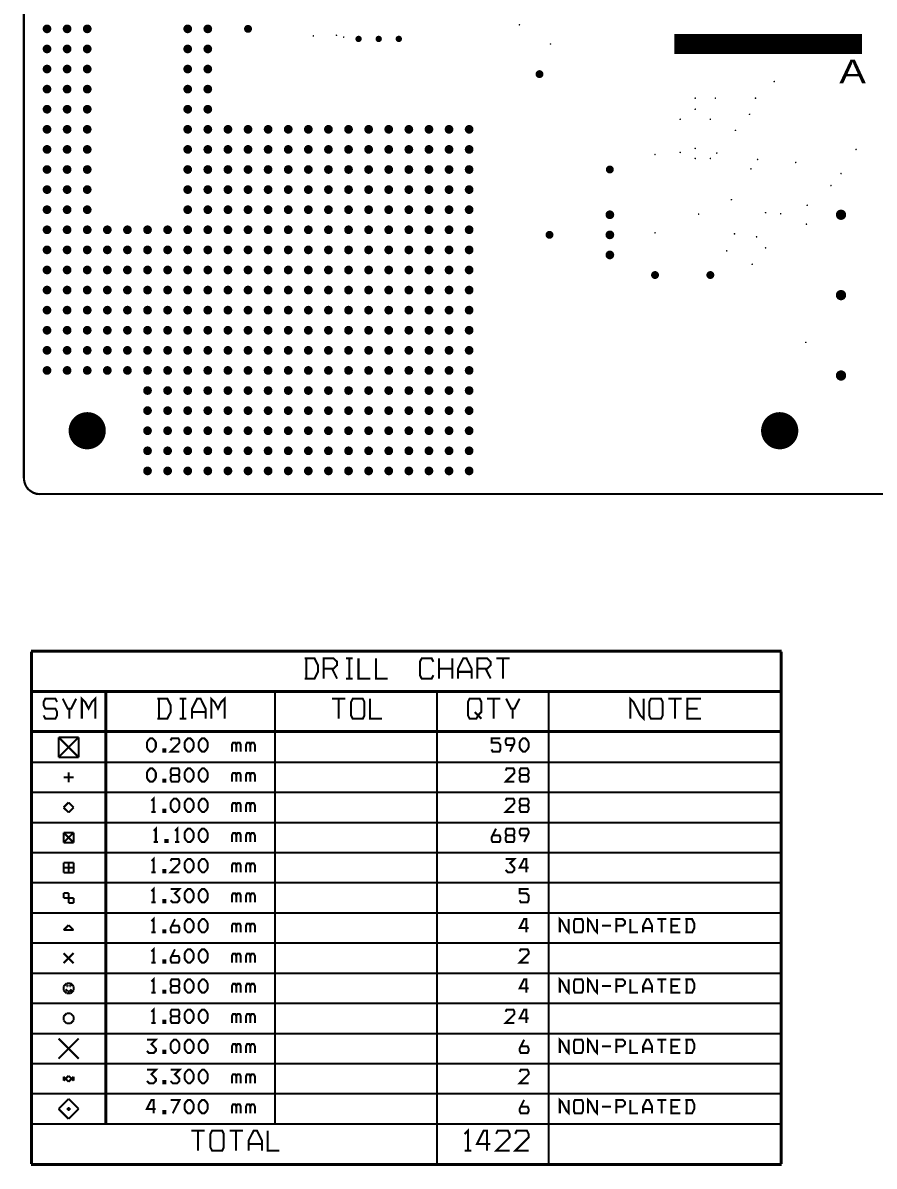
# Model space of a CAD drawing. Header units: millimetres. Extents: x 345 to 557, y 450 to 737.
# Drawn here: x 344.8 to 452.4, y 450.4 to 594.9 of the extents above; entities that cross this region are included whole.
import ezdxf

# ---------------------------------------------------------------- set-up
doc = ezdxf.new("R2010")
doc.units = ezdxf.units.MM
doc.header["$LTSCALE"] = 10
doc.header["$MEASUREMENT"] = 0
doc.layers.get('0').update_dxf_attribs({"linetype": 'CONTINUOUS'})
for name, color, linetype in [('26-349-0_DRD', 7, 'CONTINUOUS'), ('26-349-0_DRL', 1, 'CONTINUOUS'), ('QUOTE', 6, 'CONTINUOUS')]:
    doc.layers.add(name, color=color, linetype=linetype)
doc.styles.add('STILE3', font='arial.ttf', dxfattribs={"width": 1.2, "height": 3})

# ---------------------------------------------------------------- blocks, each defined once
blk = doc.blocks.new('ROUND_1')
at = {"const_width": 2.3495}
blk.add_lwpolyline([(-1.17475, 0, 1), (1.17475, 0, 1)], format="xyb", close=True, dxfattribs=at)
blk = doc.blocks.new('ROUND_93')
at = {"const_width": 0.54991}
blk.add_lwpolyline([(-0.274954, 0, 1), (0.274954, 0, 1)], format="xyb", close=True, dxfattribs=at)
blk = doc.blocks.new('ROUND_95')
at = {"const_width": 0.40005}
blk.add_lwpolyline([(-0.200024, 0, 1), (0.200024, 0, 1)], format="xyb", close=True, dxfattribs=at)
blk = doc.blocks.new('ROUND_96')
at = {"const_width": 0.50038}
blk.add_lwpolyline([(-0.25019, 0, 1), (0.25019, 0, 1)], format="xyb", close=True, dxfattribs=at)
blk = doc.blocks.new('ROUND_97')
at = {"const_width": 0.65024}
blk.add_lwpolyline([(-0.32512, 0, 1), (0.32512, 0, 1)], format="xyb", close=True, dxfattribs=at)
blk = doc.blocks.new('ROUND_102')
at = {"const_width": 0.10033}
blk.add_lwpolyline([(-0.050164, 0, 1), (0.050164, 0, 1)], format="xyb", close=True, dxfattribs=at)

msp = doc.modelspace()

# ---------------------------------------------------------------- linework, layer by layer
at = {"layer": '26-349-0_DRD'}
for p, q in [((344.97, 537.34), (344.97, 610.36)), ((533.92, 535.34), (346.97, 535.34))]:
    msp.add_line(p, q, dxfattribs=at)
at = {"layer": '26-349-0_DRD', "const_width": 0.254}
for points in [[(440.72, 515.53), (345.86, 515.53)], [(345.86, 450.63), (345.86, 515.4)], [(440.6, 515.4), (345.98, 515.4)], [(345.98, 450.63), (345.98, 515.4)], [(380.43, 512.01), (381.7, 512.01), (382.12, 512.86), (382.12, 513.7), (381.7, 514.55), (380.43, 514.55)], [(380.64, 512.01), (380.64, 514.55)], [(382.84, 513.28), (384.11, 513.28), (384.54, 513.7), (384.54, 514.13), (384.11, 514.55), (382.84, 514.55), (382.84, 512.01)], [(386.53, 514.55), (385.68, 514.55)], [(386.1, 512.01), (386.1, 514.55)], [(388.73, 512.01), (387.25, 512.01), (387.25, 514.55)], [(390.93, 512.01), (389.45, 512.01), (389.45, 514.55)], [(396.71, 512.43), (396.5, 512.01), (395.23, 512.01), (395.01, 512.43), (395.01, 514.13), (395.23, 514.55), (396.5, 514.55), (396.71, 514.13)], [(397.43, 512.01), (397.43, 514.55)], [(399.12, 512.01), (399.12, 514.55)], [(401.53, 512.01), (401.53, 513.28), (400.9, 514.55), (400.48, 514.55), (399.84, 513.28), (399.84, 512.01)], [(402.25, 513.28), (403.52, 513.28), (403.95, 513.7), (403.95, 514.13), (403.52, 514.55), (402.25, 514.55), (402.25, 512.01)], [(406.36, 514.55), (404.67, 514.55)], [(405.51, 512.01), (405.51, 514.55)], [(440.6, 450.63), (440.6, 515.4)], [(440.72, 450.63), (440.72, 515.4)], [(383.9, 513.28), (384.54, 512.01)], [(399.12, 513.28), (397.43, 513.28)], [(403.31, 513.28), (403.95, 512.01)], [(386.53, 512.01), (385.68, 512.01)], [(401.53, 512.86), (399.84, 512.86)], [(440.6, 510.45), (345.98, 510.45)], [(440.6, 510.32), (345.98, 510.32)], [(355.25, 455.71), (355.25, 510.32)], [(355.38, 455.71), (355.38, 510.32)], [(376.7, 455.71), (376.7, 510.32)], [(397.18, 450.63), (397.18, 510.32)], [(411.28, 450.63), (411.28, 510.32)], [(349.16, 509.05), (348.95, 509.47), (347.68, 509.47), (347.46, 509.05), (347.46, 508.62), (347.68, 508.2), (348.95, 508.2), (349.16, 507.78), (349.16, 507.35), (348.95, 506.93), (347.68, 506.93), (347.46, 507.35)], [(351.57, 509.47), (350.94, 508.2), (350.51, 508.2), (349.88, 509.47)], [(353.98, 506.93), (353.98, 509.47), (353.56, 509.05), (353.14, 508.2), (352.71, 509.05), (352.29, 509.47), (352.29, 506.93)], [(361.82, 506.93), (363.09, 506.93), (363.52, 507.78), (363.52, 508.62), (363.09, 509.47), (361.82, 509.47)], [(362.04, 506.93), (362.04, 509.47)], [(365.51, 509.47), (364.66, 509.47)], [(365.09, 506.93), (365.09, 509.47)], [(367.92, 506.93), (367.92, 508.2), (367.29, 509.47), (366.86, 509.47), (366.23, 508.2), (366.23, 506.93)], [(370.33, 506.93), (370.33, 509.47), (369.91, 509.05), (369.49, 508.2), (369.06, 509.05), (368.64, 509.47), (368.64, 506.93)], [(385.59, 509.47), (383.89, 509.47)], [(384.74, 506.93), (384.74, 509.47)], [(386.52, 506.93), (386.31, 507.35), (386.31, 509.05), (386.52, 509.47), (387.79, 509.47), (388, 509.05), (388, 507.35), (387.79, 506.93), (386.52, 506.93)], [(390.2, 506.93), (388.72, 506.93), (388.72, 509.47)], [(401.08, 507.35), (401.29, 506.93), (402.14, 506.93), (402.35, 507.35), (402.77, 507.78), (402.77, 509.05), (402.56, 509.47), (401.29, 509.47), (401.08, 509.05), (401.08, 507.35)], [(405.18, 509.47), (403.49, 509.47)], [(404.34, 506.93), (404.34, 509.47)], [(407.6, 509.47), (406.96, 508.2), (406.54, 508.2), (405.91, 509.47)], [(423.27, 509.47), (423.27, 506.93), (422.85, 507.35), (422, 509.05), (421.58, 509.47), (421.58, 506.93)], [(424.2, 506.93), (423.99, 507.35), (423.99, 509.05), (424.2, 509.47), (425.47, 509.47), (425.69, 509.05), (425.69, 507.35), (425.47, 506.93), (424.2, 506.93)], [(428.1, 509.47), (426.4, 509.47)], [(427.25, 506.93), (427.25, 509.47)], [(430.51, 506.93), (428.82, 506.93), (428.82, 509.47), (430.51, 509.47)], [(350.72, 506.93), (350.72, 508.2)], [(367.92, 507.78), (366.23, 507.78)], [(401.93, 507.78), (402.77, 506.93)], [(406.75, 506.93), (406.75, 508.2)], [(430.09, 508.2), (428.82, 508.2)], [(365.51, 506.93), (364.66, 506.93)], [(440.6, 505.37), (345.98, 505.37)], [(440.6, 505.24), (345.98, 505.24)], [(349.35, 504.6), (349.35, 502.06)], [(351.89, 504.6), (349.35, 504.6)], [(351.89, 504.6), (349.35, 502.06)], [(351.89, 502.06), (349.35, 504.6)], [(351.89, 502.06), (351.89, 504.6)], [(360.93, 502.77), (360.65, 503.05), (360.51, 503.33), (360.51, 503.9), (360.65, 504.18), (360.93, 504.46), (361.22, 504.46), (361.5, 504.18), (361.64, 503.9), (361.64, 503.33), (361.5, 503.05), (361.22, 502.77), (360.93, 502.77)], [(364.63, 502.77), (363.5, 502.77), (364.63, 503.9), (364.63, 504.18), (364.49, 504.46), (363.64, 504.46), (363.5, 504.18)], [(365.7, 502.77), (365.42, 503.05), (365.28, 503.33), (365.28, 503.9), (365.42, 504.18), (365.7, 504.46), (365.99, 504.46), (366.27, 504.18), (366.41, 503.9), (366.41, 503.33), (366.27, 503.05), (365.99, 502.77), (365.7, 502.77)], [(367.48, 502.77), (367.2, 503.05), (367.06, 503.33), (367.06, 503.9), (367.2, 504.18), (367.48, 504.46), (367.76, 504.46), (368.05, 504.18), (368.19, 503.9), (368.19, 503.33), (368.05, 503.05), (367.76, 502.77), (367.48, 502.77)], [(404.06, 503.05), (404.2, 502.77), (405.05, 502.77), (405.18, 503.05), (405.18, 503.62), (404.9, 503.9), (404.06, 503.9), (404.06, 504.46), (405.18, 504.46)], [(406.82, 503.62), (405.97, 503.62), (405.84, 503.9), (405.84, 504.18), (405.97, 504.46), (406.82, 504.46), (406.96, 504.18), (406.96, 503.9), (406.4, 502.77)], [(408.03, 502.77), (407.75, 503.05), (407.61, 503.33), (407.61, 503.9), (407.75, 504.18), (408.03, 504.46), (408.32, 504.46), (408.6, 504.18), (408.74, 503.9), (408.74, 503.33), (408.6, 503.05), (408.32, 502.77), (408.03, 502.77)], [(362.57, 502.77), (362.85, 502.77), (362.85, 503.05), (362.57, 503.05), (362.57, 502.77)], [(372.38, 502.77), (372.38, 503.62), (372.24, 503.9), (371.95, 503.9), (371.81, 503.62), (371.67, 503.9), (371.39, 503.9), (371.25, 503.62), (371.25, 502.77)], [(371.81, 502.77), (371.81, 503.62)], [(374.16, 502.77), (374.16, 503.62), (374.01, 503.9), (373.73, 503.9), (373.59, 503.62), (373.45, 503.9), (373.17, 503.9), (373.03, 503.62), (373.03, 502.77)], [(373.59, 502.77), (373.59, 503.62)], [(440.6, 501.43), (345.98, 501.43)], [(349.35, 502.06), (351.89, 502.06)], [(350.62, 500.16), (350.62, 498.89)], [(360.93, 498.96), (360.65, 499.24), (360.51, 499.52), (360.51, 500.09), (360.65, 500.37), (360.93, 500.65), (361.22, 500.65), (361.5, 500.37), (361.64, 500.09), (361.64, 499.52), (361.5, 499.24), (361.22, 498.96), (360.93, 498.96)], [(364.49, 499.81), (364.63, 500.09), (364.63, 500.37), (364.49, 500.65), (363.64, 500.65), (363.5, 500.37), (363.5, 500.09), (363.64, 499.81), (364.49, 499.81), (364.63, 499.52), (364.63, 499.24), (364.49, 498.96), (363.64, 498.96), (363.5, 499.24), (363.5, 499.52), (363.64, 499.81)], [(365.7, 498.96), (365.42, 499.24), (365.28, 499.52), (365.28, 500.09), (365.42, 500.37), (365.7, 500.65), (365.99, 500.65), (366.27, 500.37), (366.41, 500.09), (366.41, 499.52), (366.27, 499.24), (365.99, 498.96), (365.7, 498.96)], [(367.48, 498.96), (367.2, 499.24), (367.06, 499.52), (367.06, 500.09), (367.2, 500.37), (367.48, 500.65), (367.76, 500.65), (368.05, 500.37), (368.19, 500.09), (368.19, 499.52), (368.05, 499.24), (367.76, 498.96), (367.48, 498.96)], [(372.38, 498.96), (372.38, 499.81), (372.24, 500.09), (371.95, 500.09), (371.81, 499.81), (371.67, 500.09), (371.39, 500.09), (371.25, 499.81), (371.25, 498.96)], [(374.16, 498.96), (374.16, 499.81), (374.01, 500.09), (373.73, 500.09), (373.59, 499.81), (373.45, 500.09), (373.17, 500.09), (373.03, 499.81), (373.03, 498.96)], [(406.96, 498.96), (405.84, 498.96), (406.96, 500.09), (406.96, 500.37), (406.82, 500.65), (405.97, 500.65), (405.84, 500.37)], [(408.6, 499.81), (408.74, 500.09), (408.74, 500.37), (408.6, 500.65), (407.75, 500.65), (407.61, 500.37), (407.61, 500.09), (407.75, 499.81), (408.6, 499.81), (408.74, 499.52), (408.74, 499.24), (408.6, 498.96), (407.75, 498.96), (407.61, 499.24), (407.61, 499.52), (407.75, 499.81)], [(351.25, 499.52), (349.98, 499.52)], [(362.57, 498.96), (362.85, 498.96), (362.85, 499.24), (362.57, 499.24), (362.57, 498.96)], [(371.81, 498.96), (371.81, 499.81)], [(373.59, 498.96), (373.59, 499.81)], [(440.6, 497.62), (345.98, 497.62)], [(350.62, 496.35), (349.98, 495.71)], [(349.98, 495.71), (350.62, 495.08)], [(351.25, 495.71), (350.62, 496.35)], [(350.62, 495.08), (351.25, 495.71)], [(361.36, 495.15), (361.36, 496.84), (361.08, 496.56)], [(363.93, 495.15), (363.64, 495.43), (363.5, 495.71), (363.5, 496.28), (363.64, 496.56), (363.93, 496.84), (364.21, 496.84), (364.49, 496.56), (364.63, 496.28), (364.63, 495.71), (364.49, 495.43), (364.21, 495.15), (363.93, 495.15)], [(365.7, 495.15), (365.42, 495.43), (365.28, 495.71), (365.28, 496.28), (365.42, 496.56), (365.7, 496.84), (365.99, 496.84), (366.27, 496.56), (366.41, 496.28), (366.41, 495.71), (366.27, 495.43), (365.99, 495.15), (365.7, 495.15)], [(367.48, 495.15), (367.2, 495.43), (367.06, 495.71), (367.06, 496.28), (367.2, 496.56), (367.48, 496.84), (367.76, 496.84), (368.05, 496.56), (368.19, 496.28), (368.19, 495.71), (368.05, 495.43), (367.76, 495.15), (367.48, 495.15)], [(372.38, 495.15), (372.38, 496), (372.24, 496.28), (371.95, 496.28), (371.81, 496), (371.67, 496.28), (371.39, 496.28), (371.25, 496), (371.25, 495.15)], [(371.81, 495.15), (371.81, 496)], [(374.16, 495.15), (374.16, 496), (374.01, 496.28), (373.73, 496.28), (373.59, 496), (373.45, 496.28), (373.17, 496.28), (373.03, 496), (373.03, 495.15)], [(373.59, 495.15), (373.59, 496)], [(406.96, 495.15), (405.84, 495.15), (406.96, 496.28), (406.96, 496.56), (406.82, 496.84), (405.97, 496.84), (405.84, 496.56)], [(408.6, 496), (408.74, 496.28), (408.74, 496.56), (408.6, 496.84), (407.75, 496.84), (407.61, 496.56), (407.61, 496.28), (407.75, 496), (408.6, 496), (408.74, 495.71), (408.74, 495.43), (408.6, 495.15), (407.75, 495.15), (407.61, 495.43), (407.61, 495.71), (407.75, 496)], [(361.64, 495.15), (361.08, 495.15)], [(362.57, 495.15), (362.85, 495.15), (362.85, 495.43), (362.57, 495.43), (362.57, 495.15)], [(440.6, 493.81), (345.98, 493.81)], [(361.64, 491.34), (361.64, 493.03), (361.36, 492.75)], [(364.35, 491.34), (364.35, 493.03), (364.06, 492.75)], [(365.7, 491.34), (365.42, 491.62), (365.28, 491.9), (365.28, 492.47), (365.42, 492.75), (365.7, 493.03), (365.99, 493.03), (366.27, 492.75), (366.41, 492.47), (366.41, 491.9), (366.27, 491.62), (365.99, 491.34), (365.7, 491.34)], [(367.48, 491.34), (367.2, 491.62), (367.06, 491.9), (367.06, 492.47), (367.2, 492.75), (367.48, 493.03), (367.76, 493.03), (368.05, 492.75), (368.19, 492.47), (368.19, 491.9), (368.05, 491.62), (367.76, 491.34), (367.48, 491.34)], [(404.2, 492.19), (405.05, 492.19), (405.18, 491.9), (405.18, 491.62), (405.05, 491.34), (404.2, 491.34), (404.06, 491.62), (404.06, 491.9), (404.62, 493.03)], [(406.82, 492.19), (406.96, 492.47), (406.96, 492.75), (406.82, 493.03), (405.97, 493.03), (405.84, 492.75), (405.84, 492.47), (405.97, 492.19), (406.82, 492.19), (406.96, 491.9), (406.96, 491.62), (406.82, 491.34), (405.97, 491.34), (405.84, 491.62), (405.84, 491.9), (405.97, 492.19)], [(408.6, 492.19), (407.75, 492.19), (407.61, 492.47), (407.61, 492.75), (407.75, 493.03), (408.6, 493.03), (408.74, 492.75), (408.74, 492.47), (408.18, 491.34)], [(349.98, 492.54), (349.98, 491.27)], [(351.25, 492.54), (349.98, 492.54)], [(351.25, 492.54), (349.98, 491.27)], [(351.25, 491.27), (349.98, 492.54)], [(349.98, 491.27), (351.25, 491.27)], [(351.25, 491.27), (351.25, 492.54)], [(361.92, 491.34), (361.36, 491.34)], [(362.85, 491.34), (363.14, 491.34), (363.14, 491.62), (362.85, 491.62), (362.85, 491.34)], [(364.63, 491.34), (364.06, 491.34)], [(372.38, 491.34), (372.38, 492.19), (372.24, 492.47), (371.95, 492.47), (371.81, 492.19), (371.67, 492.47), (371.39, 492.47), (371.25, 492.19), (371.25, 491.34)], [(371.81, 491.34), (371.81, 492.19)], [(374.16, 491.34), (374.16, 492.19), (374.01, 492.47), (373.73, 492.47), (373.59, 492.19), (373.45, 492.47), (373.17, 492.47), (373.03, 492.19), (373.03, 491.34)], [(373.59, 491.34), (373.59, 492.19)], [(440.6, 490), (345.98, 490)], [(349.98, 488.73), (349.98, 487.46)], [(351.25, 488.73), (349.98, 488.73)], [(350.62, 488.73), (350.62, 487.46)], [(351.25, 487.46), (351.25, 488.73)], [(361.36, 487.53), (361.36, 489.22), (361.08, 488.94)], [(364.63, 487.53), (363.5, 487.53), (364.63, 488.66), (364.63, 488.94), (364.49, 489.22), (363.64, 489.22), (363.5, 488.94)], [(365.7, 487.53), (365.42, 487.81), (365.28, 488.09), (365.28, 488.66), (365.42, 488.94), (365.7, 489.22), (365.99, 489.22), (366.27, 488.94), (366.41, 488.66), (366.41, 488.09), (366.27, 487.81), (365.99, 487.53), (365.7, 487.53)], [(367.48, 487.53), (367.2, 487.81), (367.06, 488.09), (367.06, 488.66), (367.2, 488.94), (367.48, 489.22), (367.76, 489.22), (368.05, 488.94), (368.19, 488.66), (368.19, 488.09), (368.05, 487.81), (367.76, 487.53), (367.48, 487.53)], [(372.38, 487.53), (372.38, 488.38), (372.24, 488.66), (371.95, 488.66), (371.81, 488.38), (371.67, 488.66), (371.39, 488.66), (371.25, 488.38), (371.25, 487.53)], [(371.81, 487.53), (371.81, 488.38)], [(374.16, 487.53), (374.16, 488.38), (374.01, 488.66), (373.73, 488.66), (373.59, 488.38), (373.45, 488.66), (373.17, 488.66), (373.03, 488.38), (373.03, 487.53)], [(373.59, 487.53), (373.59, 488.38)], [(405.84, 487.81), (406.12, 487.53), (406.68, 487.53), (406.96, 487.81), (406.96, 488.09), (406.4, 488.66), (406.96, 489.22), (405.84, 489.22)], [(408.74, 488.09), (407.61, 488.09), (408.18, 489.22), (408.46, 489.22), (408.46, 487.53)], [(351.25, 488.09), (349.98, 488.09)], [(349.98, 487.46), (351.25, 487.46)], [(361.64, 487.53), (361.08, 487.53)], [(362.57, 487.53), (362.85, 487.53), (362.85, 487.81), (362.57, 487.81), (362.57, 487.53)], [(440.6, 486.19), (345.98, 486.19)], [(361.36, 483.72), (361.36, 485.41), (361.08, 485.13)], [(349.98, 484.92), (349.98, 484.28)], [(350.62, 484.92), (349.98, 484.92)], [(349.98, 484.28), (351.25, 484.28)], [(350.62, 483.65), (350.62, 484.92)], [(351.25, 484.28), (351.25, 483.65)], [(363.5, 484), (363.78, 483.72), (364.35, 483.72), (364.63, 484), (364.63, 484.28), (364.06, 484.85), (364.63, 485.41), (363.5, 485.41)], [(365.7, 483.72), (365.42, 484), (365.28, 484.28), (365.28, 484.85), (365.42, 485.13), (365.7, 485.41), (365.99, 485.41), (366.27, 485.13), (366.41, 484.85), (366.41, 484.28), (366.27, 484), (365.99, 483.72), (365.7, 483.72)], [(367.48, 483.72), (367.2, 484), (367.06, 484.28), (367.06, 484.85), (367.2, 485.13), (367.48, 485.41), (367.76, 485.41), (368.05, 485.13), (368.19, 484.85), (368.19, 484.28), (368.05, 484), (367.76, 483.72), (367.48, 483.72)], [(372.38, 483.72), (372.38, 484.57), (372.24, 484.85), (371.95, 484.85), (371.81, 484.57), (371.67, 484.85), (371.39, 484.85), (371.25, 484.57), (371.25, 483.72)], [(371.81, 483.72), (371.81, 484.57)], [(374.16, 483.72), (374.16, 484.57), (374.01, 484.85), (373.73, 484.85), (373.59, 484.57), (373.45, 484.85), (373.17, 484.85), (373.03, 484.57), (373.03, 483.72)], [(373.59, 483.72), (373.59, 484.57)], [(407.61, 484), (407.75, 483.72), (408.6, 483.72), (408.74, 484), (408.74, 484.57), (408.46, 484.85), (407.61, 484.85), (407.61, 485.41), (408.74, 485.41)], [(351.25, 483.65), (350.62, 483.65)], [(361.64, 483.72), (361.08, 483.72)], [(362.57, 483.72), (362.85, 483.72), (362.85, 484), (362.57, 484), (362.57, 483.72)], [(440.6, 482.38), (345.98, 482.38)], [(361.36, 479.91), (361.36, 481.6), (361.08, 481.32)], [(363.64, 480.76), (364.49, 480.76), (364.63, 480.47), (364.63, 480.19), (364.49, 479.91), (363.64, 479.91), (363.5, 480.19), (363.5, 480.47), (364.06, 481.6)], [(365.7, 479.91), (365.42, 480.19), (365.28, 480.47), (365.28, 481.04), (365.42, 481.32), (365.7, 481.6), (365.99, 481.6), (366.27, 481.32), (366.41, 481.04), (366.41, 480.47), (366.27, 480.19), (365.99, 479.91), (365.7, 479.91)], [(367.48, 479.91), (367.2, 480.19), (367.06, 480.47), (367.06, 481.04), (367.2, 481.32), (367.48, 481.6), (367.76, 481.6), (368.05, 481.32), (368.19, 481.04), (368.19, 480.47), (368.05, 480.19), (367.76, 479.91), (367.48, 479.91)], [(408.74, 480.47), (407.61, 480.47), (408.18, 481.6), (408.46, 481.6), (408.46, 479.91)], [(413.82, 481.6), (413.82, 479.91), (413.54, 480.19), (412.98, 481.32), (412.69, 481.6), (412.69, 479.91)], [(414.61, 479.91), (414.47, 480.19), (414.47, 481.32), (414.61, 481.6), (415.46, 481.6), (415.6, 481.32), (415.6, 480.19), (415.46, 479.91), (414.61, 479.91)], [(417.38, 481.6), (417.38, 479.91), (417.1, 480.19), (416.53, 481.32), (416.25, 481.6), (416.25, 479.91)], [(419.81, 480.76), (420.65, 480.76), (420.93, 481.04), (420.93, 481.32), (420.65, 481.6), (419.81, 481.6), (419.81, 479.91)], [(422.57, 479.91), (421.58, 479.91), (421.58, 481.6)], [(424.35, 479.91), (424.35, 480.76), (423.93, 481.6), (423.64, 481.6), (423.22, 480.76), (423.22, 479.91)], [(426.13, 481.6), (425, 481.6)], [(425.56, 479.91), (425.56, 481.6)], [(427.91, 479.91), (426.77, 479.91), (426.77, 481.6), (427.91, 481.6)], [(428.55, 479.91), (429.4, 479.91), (429.68, 480.47), (429.68, 481.04), (429.4, 481.6), (428.55, 481.6)], [(428.7, 479.91), (428.7, 481.6)], [(350.62, 480.85), (349.98, 480.22)], [(349.98, 480.22), (351.25, 480.22)], [(351.25, 480.22), (350.62, 480.85)], [(361.64, 479.91), (361.08, 479.91)], [(362.57, 479.91), (362.85, 479.91), (362.85, 480.19), (362.57, 480.19), (362.57, 479.91)], [(372.38, 479.91), (372.38, 480.76), (372.24, 481.04), (371.95, 481.04), (371.81, 480.76), (371.67, 481.04), (371.39, 481.04), (371.25, 480.76), (371.25, 479.91)], [(371.81, 479.91), (371.81, 480.76)], [(374.16, 479.91), (374.16, 480.76), (374.01, 481.04), (373.73, 481.04), (373.59, 480.76), (373.45, 481.04), (373.17, 481.04), (373.03, 480.76), (373.03, 479.91)], [(373.59, 479.91), (373.59, 480.76)], [(419.15, 480.76), (418.03, 480.76)], [(424.35, 480.47), (423.22, 480.47)], [(427.62, 480.76), (426.77, 480.76)], [(440.6, 478.57), (345.98, 478.57)], [(351.25, 477.3), (349.98, 476.03)], [(351.25, 476.03), (349.98, 477.3)], [(361.36, 476.1), (361.36, 477.79), (361.08, 477.51)], [(363.64, 476.95), (364.49, 476.95), (364.63, 476.66), (364.63, 476.38), (364.49, 476.1), (363.64, 476.1), (363.5, 476.38), (363.5, 476.66), (364.06, 477.79)], [(365.7, 476.1), (365.42, 476.38), (365.28, 476.66), (365.28, 477.23), (365.42, 477.51), (365.7, 477.79), (365.99, 477.79), (366.27, 477.51), (366.41, 477.23), (366.41, 476.66), (366.27, 476.38), (365.99, 476.1), (365.7, 476.1)], [(367.48, 476.1), (367.2, 476.38), (367.06, 476.66), (367.06, 477.23), (367.2, 477.51), (367.48, 477.79), (367.76, 477.79), (368.05, 477.51), (368.19, 477.23), (368.19, 476.66), (368.05, 476.38), (367.76, 476.1), (367.48, 476.1)], [(372.38, 476.1), (372.38, 476.95), (372.24, 477.23), (371.95, 477.23), (371.81, 476.95), (371.67, 477.23), (371.39, 477.23), (371.25, 476.95), (371.25, 476.1)], [(371.81, 476.1), (371.81, 476.95)], [(374.16, 476.1), (374.16, 476.95), (374.01, 477.23), (373.73, 477.23), (373.59, 476.95), (373.45, 477.23), (373.17, 477.23), (373.03, 476.95), (373.03, 476.1)], [(373.59, 476.1), (373.59, 476.95)], [(408.74, 476.1), (407.61, 476.1), (408.74, 477.23), (408.74, 477.51), (408.6, 477.79), (407.75, 477.79), (407.61, 477.51)], [(361.64, 476.1), (361.08, 476.1)], [(362.57, 476.1), (362.85, 476.1), (362.85, 476.38), (362.57, 476.38), (362.57, 476.1)], [(440.6, 474.76), (345.98, 474.76)], [(361.36, 472.29), (361.36, 473.98), (361.08, 473.7)], [(364.49, 473.14), (364.63, 473.42), (364.63, 473.7), (364.49, 473.98), (363.64, 473.98), (363.5, 473.7), (363.5, 473.42), (363.64, 473.14), (364.49, 473.14), (364.63, 472.85), (364.63, 472.57), (364.49, 472.29), (363.64, 472.29), (363.5, 472.57), (363.5, 472.85), (363.64, 473.14)], [(365.7, 472.29), (365.42, 472.57), (365.28, 472.85), (365.28, 473.42), (365.42, 473.7), (365.7, 473.98), (365.99, 473.98), (366.27, 473.7), (366.41, 473.42), (366.41, 472.85), (366.27, 472.57), (365.99, 472.29), (365.7, 472.29)], [(367.48, 472.29), (367.2, 472.57), (367.06, 472.85), (367.06, 473.42), (367.2, 473.7), (367.48, 473.98), (367.76, 473.98), (368.05, 473.7), (368.19, 473.42), (368.19, 472.85), (368.05, 472.57), (367.76, 472.29), (367.48, 472.29)], [(408.74, 472.85), (407.61, 472.85), (408.18, 473.98), (408.46, 473.98), (408.46, 472.29)], [(413.82, 473.98), (413.82, 472.29), (413.54, 472.57), (412.98, 473.7), (412.69, 473.98), (412.69, 472.29)], [(414.61, 472.29), (414.47, 472.57), (414.47, 473.7), (414.61, 473.98), (415.46, 473.98), (415.6, 473.7), (415.6, 472.57), (415.46, 472.29), (414.61, 472.29)], [(417.38, 473.98), (417.38, 472.29), (417.1, 472.57), (416.53, 473.7), (416.25, 473.98), (416.25, 472.29)], [(419.81, 473.14), (420.65, 473.14), (420.93, 473.42), (420.93, 473.7), (420.65, 473.98), (419.81, 473.98), (419.81, 472.29)], [(422.57, 472.29), (421.58, 472.29), (421.58, 473.98)], [(424.35, 472.29), (424.35, 473.14), (423.93, 473.98), (423.64, 473.98), (423.22, 473.14), (423.22, 472.29)], [(426.13, 473.98), (425, 473.98)], [(425.56, 472.29), (425.56, 473.98)], [(427.91, 472.29), (426.77, 472.29), (426.77, 473.98), (427.91, 473.98)], [(428.55, 472.29), (429.4, 472.29), (429.68, 472.85), (429.68, 473.42), (429.4, 473.98), (428.55, 473.98)], [(428.7, 472.29), (428.7, 473.98)], [(350.36, 473.49), (349.98, 473.11)], [(349.98, 473.11), (349.98, 472.6)], [(349.98, 472.6), (350.36, 472.22)], [(350.49, 472.47), (350.24, 472.73)], [(350.87, 473.49), (350.36, 473.49)], [(350.36, 473.23), (350.36, 473.11)], [(350.49, 473.23), (350.36, 473.23)], [(350.36, 473.11), (350.49, 473.11)], [(350.49, 473.11), (350.49, 473.23)], [(350.75, 472.47), (350.49, 472.47)], [(350.75, 473.23), (350.75, 473.11)], [(350.87, 473.23), (350.75, 473.23)], [(350.75, 473.11), (350.87, 473.11)], [(351, 472.73), (350.75, 472.47)], [(351.25, 473.11), (350.87, 473.49)], [(350.87, 473.11), (350.87, 473.23)], [(350.87, 472.22), (351.25, 472.6)], [(351.25, 472.6), (351.25, 473.11)], [(362.57, 472.29), (362.85, 472.29), (362.85, 472.57), (362.57, 472.57), (362.57, 472.29)], [(372.38, 472.29), (372.38, 473.14), (372.24, 473.42), (371.95, 473.42), (371.81, 473.14), (371.67, 473.42), (371.39, 473.42), (371.25, 473.14), (371.25, 472.29)], [(371.81, 472.29), (371.81, 473.14)], [(374.16, 472.29), (374.16, 473.14), (374.01, 473.42), (373.73, 473.42), (373.59, 473.14), (373.45, 473.42), (373.17, 473.42), (373.03, 473.14), (373.03, 472.29)], [(373.59, 472.29), (373.59, 473.14)], [(419.15, 473.14), (418.03, 473.14)], [(424.35, 472.85), (423.22, 472.85)], [(427.62, 473.14), (426.77, 473.14)], [(350.36, 472.22), (350.87, 472.22)], [(361.64, 472.29), (361.08, 472.29)], [(440.6, 470.95), (345.98, 470.95)], [(350.36, 469.68), (349.98, 469.3)], [(350.87, 469.68), (350.36, 469.68)], [(351.25, 469.3), (350.87, 469.68)], [(361.36, 468.48), (361.36, 470.17), (361.08, 469.89)], [(364.49, 469.33), (364.63, 469.61), (364.63, 469.89), (364.49, 470.17), (363.64, 470.17), (363.5, 469.89), (363.5, 469.61), (363.64, 469.33), (364.49, 469.33), (364.63, 469.04), (364.63, 468.76), (364.49, 468.48), (363.64, 468.48), (363.5, 468.76), (363.5, 469.04), (363.64, 469.33)], [(365.7, 468.48), (365.42, 468.76), (365.28, 469.04), (365.28, 469.61), (365.42, 469.89), (365.7, 470.17), (365.99, 470.17), (366.27, 469.89), (366.41, 469.61), (366.41, 469.04), (366.27, 468.76), (365.99, 468.48), (365.7, 468.48)], [(367.48, 468.48), (367.2, 468.76), (367.06, 469.04), (367.06, 469.61), (367.2, 469.89), (367.48, 470.17), (367.76, 470.17), (368.05, 469.89), (368.19, 469.61), (368.19, 469.04), (368.05, 468.76), (367.76, 468.48), (367.48, 468.48)], [(372.38, 468.48), (372.38, 469.33), (372.24, 469.61), (371.95, 469.61), (371.81, 469.33), (371.67, 469.61), (371.39, 469.61), (371.25, 469.33), (371.25, 468.48)], [(374.16, 468.48), (374.16, 469.33), (374.01, 469.61), (373.73, 469.61), (373.59, 469.33), (373.45, 469.61), (373.17, 469.61), (373.03, 469.33), (373.03, 468.48)], [(406.96, 468.48), (405.84, 468.48), (406.96, 469.61), (406.96, 469.89), (406.82, 470.17), (405.97, 470.17), (405.84, 469.89)], [(408.74, 469.04), (407.61, 469.04), (408.18, 470.17), (408.46, 470.17), (408.46, 468.48)], [(349.98, 469.3), (349.98, 468.79)], [(349.98, 468.79), (350.36, 468.41)], [(350.36, 468.41), (350.87, 468.41)], [(350.87, 468.41), (351.25, 468.79)], [(351.25, 468.79), (351.25, 469.3)], [(361.64, 468.48), (361.08, 468.48)], [(362.57, 468.48), (362.85, 468.48), (362.85, 468.76), (362.57, 468.76), (362.57, 468.48)], [(371.81, 468.48), (371.81, 469.33)], [(373.59, 468.48), (373.59, 469.33)], [(440.6, 467.14), (345.98, 467.14)], [(351.89, 466.5), (349.35, 463.96)], [(351.89, 463.96), (349.35, 466.5)], [(360.51, 464.95), (360.79, 464.67), (361.36, 464.67), (361.64, 464.95), (361.64, 465.23), (361.08, 465.8), (361.64, 466.36), (360.51, 466.36)], [(363.93, 464.67), (363.64, 464.95), (363.5, 465.23), (363.5, 465.8), (363.64, 466.08), (363.93, 466.36), (364.21, 466.36), (364.49, 466.08), (364.63, 465.8), (364.63, 465.23), (364.49, 464.95), (364.21, 464.67), (363.93, 464.67)], [(365.7, 464.67), (365.42, 464.95), (365.28, 465.23), (365.28, 465.8), (365.42, 466.08), (365.7, 466.36), (365.99, 466.36), (366.27, 466.08), (366.41, 465.8), (366.41, 465.23), (366.27, 464.95), (365.99, 464.67), (365.7, 464.67)], [(367.48, 464.67), (367.2, 464.95), (367.06, 465.23), (367.06, 465.8), (367.2, 466.08), (367.48, 466.36), (367.76, 466.36), (368.05, 466.08), (368.19, 465.8), (368.19, 465.23), (368.05, 464.95), (367.76, 464.67), (367.48, 464.67)], [(372.38, 464.67), (372.38, 465.52), (372.24, 465.8), (371.95, 465.8), (371.81, 465.52), (371.67, 465.8), (371.39, 465.8), (371.25, 465.52), (371.25, 464.67)], [(371.81, 464.67), (371.81, 465.52)], [(374.16, 464.67), (374.16, 465.52), (374.01, 465.8), (373.73, 465.8), (373.59, 465.52), (373.45, 465.8), (373.17, 465.8), (373.03, 465.52), (373.03, 464.67)], [(373.59, 464.67), (373.59, 465.52)], [(407.75, 465.52), (408.6, 465.52), (408.74, 465.23), (408.74, 464.95), (408.6, 464.67), (407.75, 464.67), (407.61, 464.95), (407.61, 465.23), (408.18, 466.36)], [(413.82, 466.36), (413.82, 464.67), (413.54, 464.95), (412.98, 466.08), (412.69, 466.36), (412.69, 464.67)], [(414.61, 464.67), (414.47, 464.95), (414.47, 466.08), (414.61, 466.36), (415.46, 466.36), (415.6, 466.08), (415.6, 464.95), (415.46, 464.67), (414.61, 464.67)], [(417.38, 466.36), (417.38, 464.67), (417.1, 464.95), (416.53, 466.08), (416.25, 466.36), (416.25, 464.67)], [(419.15, 465.52), (418.03, 465.52)], [(419.81, 465.52), (420.65, 465.52), (420.93, 465.8), (420.93, 466.08), (420.65, 466.36), (419.81, 466.36), (419.81, 464.67)], [(422.57, 464.67), (421.58, 464.67), (421.58, 466.36)], [(424.35, 464.67), (424.35, 465.52), (423.93, 466.36), (423.64, 466.36), (423.22, 465.52), (423.22, 464.67)], [(426.13, 466.36), (425, 466.36)], [(425.56, 464.67), (425.56, 466.36)], [(427.91, 464.67), (426.77, 464.67), (426.77, 466.36), (427.91, 466.36)], [(427.62, 465.52), (426.77, 465.52)], [(428.55, 464.67), (429.4, 464.67), (429.68, 465.23), (429.68, 465.8), (429.4, 466.36), (428.55, 466.36)], [(428.7, 464.67), (428.7, 466.36)], [(362.57, 464.67), (362.85, 464.67), (362.85, 464.95), (362.57, 464.95), (362.57, 464.67)], [(424.35, 465.23), (423.22, 465.23)], [(440.6, 463.33), (345.98, 463.33)], [(360.51, 461.14), (360.79, 460.86), (361.36, 460.86), (361.64, 461.14), (361.64, 461.42), (361.08, 461.99), (361.64, 462.55), (360.51, 462.55)], [(363.5, 461.14), (363.78, 460.86), (364.35, 460.86), (364.63, 461.14), (364.63, 461.42), (364.06, 461.99), (364.63, 462.55), (363.5, 462.55)], [(365.7, 460.86), (365.42, 461.14), (365.28, 461.42), (365.28, 461.99), (365.42, 462.27), (365.7, 462.55), (365.99, 462.55), (366.27, 462.27), (366.41, 461.99), (366.41, 461.42), (366.27, 461.14), (365.99, 460.86), (365.7, 460.86)], [(367.48, 460.86), (367.2, 461.14), (367.06, 461.42), (367.06, 461.99), (367.2, 462.27), (367.48, 462.55), (367.76, 462.55), (368.05, 462.27), (368.19, 461.99), (368.19, 461.42), (368.05, 461.14), (367.76, 460.86), (367.48, 460.86)], [(408.74, 460.86), (407.61, 460.86), (408.74, 461.99), (408.74, 462.27), (408.6, 462.55), (407.75, 462.55), (407.61, 462.27)], [(349.98, 461.17), (350.62, 461.8)], [(349.98, 461.68), (349.98, 461.17)], [(350.62, 461.04), (349.98, 461.68)], [(350.62, 461.8), (351.25, 461.17)], [(351.25, 461.68), (350.62, 461.04)], [(351.25, 461.17), (351.25, 461.68)], [(362.57, 460.86), (362.85, 460.86), (362.85, 461.14), (362.57, 461.14), (362.57, 460.86)], [(372.38, 460.86), (372.38, 461.71), (372.24, 461.99), (371.95, 461.99), (371.81, 461.71), (371.67, 461.99), (371.39, 461.99), (371.25, 461.71), (371.25, 460.86)], [(371.81, 460.86), (371.81, 461.71)], [(374.16, 460.86), (374.16, 461.71), (374.01, 461.99), (373.73, 461.99), (373.59, 461.71), (373.45, 461.99), (373.17, 461.99), (373.03, 461.71), (373.03, 460.86)], [(373.59, 460.86), (373.59, 461.71)], [(440.6, 459.52), (345.98, 459.52)], [(350.62, 458.88), (349.35, 457.61)], [(351.89, 457.61), (350.62, 458.88)], [(361.64, 457.61), (360.51, 457.61), (361.08, 458.74), (361.36, 458.74), (361.36, 457.05)], [(363.78, 457.05), (364.63, 458.74), (363.5, 458.74)], [(365.7, 457.05), (365.42, 457.33), (365.28, 457.61), (365.28, 458.18), (365.42, 458.46), (365.7, 458.74), (365.99, 458.74), (366.27, 458.46), (366.41, 458.18), (366.41, 457.61), (366.27, 457.33), (365.99, 457.05), (365.7, 457.05)], [(367.48, 457.05), (367.2, 457.33), (367.06, 457.61), (367.06, 458.18), (367.2, 458.46), (367.48, 458.74), (367.76, 458.74), (368.05, 458.46), (368.19, 458.18), (368.19, 457.61), (368.05, 457.33), (367.76, 457.05), (367.48, 457.05)], [(372.38, 457.05), (372.38, 457.9), (372.24, 458.18), (371.95, 458.18), (371.81, 457.9), (371.67, 458.18), (371.39, 458.18), (371.25, 457.9), (371.25, 457.05)], [(374.16, 457.05), (374.16, 457.9), (374.01, 458.18), (373.73, 458.18), (373.59, 457.9), (373.45, 458.18), (373.17, 458.18), (373.03, 457.9), (373.03, 457.05)], [(407.75, 457.9), (408.6, 457.9), (408.74, 457.61), (408.74, 457.33), (408.6, 457.05), (407.75, 457.05), (407.61, 457.33), (407.61, 457.61), (408.18, 458.74)], [(413.82, 458.74), (413.82, 457.05), (413.54, 457.33), (412.98, 458.46), (412.69, 458.74), (412.69, 457.05)], [(414.61, 457.05), (414.47, 457.33), (414.47, 458.46), (414.61, 458.74), (415.46, 458.74), (415.6, 458.46), (415.6, 457.33), (415.46, 457.05), (414.61, 457.05)], [(417.38, 458.74), (417.38, 457.05), (417.1, 457.33), (416.53, 458.46), (416.25, 458.74), (416.25, 457.05)], [(419.81, 457.9), (420.65, 457.9), (420.93, 458.18), (420.93, 458.46), (420.65, 458.74), (419.81, 458.74), (419.81, 457.05)], [(422.57, 457.05), (421.58, 457.05), (421.58, 458.74)], [(424.35, 457.05), (424.35, 457.9), (423.93, 458.74), (423.64, 458.74), (423.22, 457.9), (423.22, 457.05)], [(426.13, 458.74), (425, 458.74)], [(425.56, 457.05), (425.56, 458.74)], [(427.91, 457.05), (426.77, 457.05), (426.77, 458.74), (427.91, 458.74)], [(428.55, 457.05), (429.4, 457.05), (429.68, 457.61), (429.68, 458.18), (429.4, 458.74), (428.55, 458.74)], [(428.7, 457.05), (428.7, 458.74)], [(349.35, 457.61), (350.62, 456.34)], [(350.87, 457.61), (350.36, 457.61)], [(350.62, 457.87), (350.62, 457.36)], [(350.62, 456.34), (351.89, 457.61)], [(362.57, 457.05), (362.85, 457.05), (362.85, 457.33), (362.57, 457.33), (362.57, 457.05)], [(371.81, 457.05), (371.81, 457.9)], [(373.59, 457.05), (373.59, 457.9)], [(419.15, 457.9), (418.03, 457.9)], [(424.35, 457.61), (423.22, 457.61)], [(427.62, 457.9), (426.77, 457.9)], [(440.6, 455.71), (345.98, 455.71)], [(367.82, 454.86), (366.12, 454.86)], [(366.97, 452.32), (366.97, 454.86)], [(368.75, 452.32), (368.54, 452.74), (368.54, 454.44), (368.75, 454.86), (370.02, 454.86), (370.23, 454.44), (370.23, 452.74), (370.02, 452.32), (368.75, 452.32)], [(372.64, 454.86), (370.95, 454.86)], [(371.79, 452.32), (371.79, 454.86)], [(375.06, 452.32), (375.06, 453.59), (374.42, 454.86), (374, 454.86), (373.36, 453.59), (373.36, 452.32)], [(377.26, 452.32), (375.77, 452.32), (375.77, 454.86)], [(401.08, 452.32), (401.08, 454.86), (400.66, 454.44)], [(403.91, 453.17), (402.22, 453.17), (403.07, 454.86), (403.49, 454.86), (403.49, 452.32)], [(406.33, 452.32), (404.64, 452.32), (406.33, 454.01), (406.33, 454.44), (406.12, 454.86), (404.85, 454.86), (404.64, 454.44)], [(408.74, 452.32), (407.05, 452.32), (408.74, 454.01), (408.74, 454.44), (408.53, 454.86), (407.26, 454.86), (407.05, 454.44)], [(375.06, 453.17), (373.36, 453.17)], [(401.5, 452.32), (400.66, 452.32)], [(440.72, 450.5), (345.86, 450.5)], [(440.6, 450.63), (345.98, 450.63)]]:
    msp.add_lwpolyline(points, dxfattribs=at)
at = {"layer": '26-349-0_DRD'}
msp.add_arc((346.97, 537.34), 2, 180, 270, dxfattribs=at)
at = {"layer": '26-349-0_DRL'}
for points, const_width in [([(344.97, 537.34), (344.97, 610.36)], 0.254), ([(427.14, 592.23), (450.88, 592.23)], 2.5), ([(533.92, 535.34), (346.97, 535.34)], 0.254)]:
    msp.add_lwpolyline(points, dxfattribs=dict(at, const_width=const_width))
at = {"layer": '26-349-0_DRL', "const_width": 0.254}
msp.add_lwpolyline([(344.97, 537.34, 0.414214), (346.97, 535.34)], format="xyb", dxfattribs=at)

# ---------------------------------------------------------------- block references
at = {"layer": '26-349-0_DRL'}
for name, p in [('ROUND_93', (347.89, 594.14)), ('ROUND_93', (350.43, 594.14)), ('ROUND_93', (352.97, 594.14)), ('ROUND_93', (365.67, 594.14)), ('ROUND_93', (368.21, 594.14)), ('ROUND_96', (373.29, 594.14)), ('ROUND_102', (407.58, 594.65)), ('ROUND_102', (381.54, 593.25)), ('ROUND_102', (384.46, 593.33)), ('ROUND_102', (385.38, 593.1)), ('ROUND_95', (387.26, 592.87)), ('ROUND_95', (389.8, 592.87)), ('ROUND_95', (392.34, 592.87)), ('ROUND_93', (347.89, 591.6)), ('ROUND_93', (350.43, 591.6)), ('ROUND_93', (352.97, 591.6)), ('ROUND_93', (365.67, 591.6)), ('ROUND_93', (368.21, 591.6)), ('ROUND_102', (411.51, 592.23)), ('ROUND_93', (347.89, 589.06)), ('ROUND_93', (350.43, 589.06)), ('ROUND_93', (352.97, 589.06)), ('ROUND_93', (365.67, 589.06)), ('ROUND_93', (368.21, 589.06)), ('ROUND_96', (410.12, 588.42)), ('ROUND_93', (347.89, 586.52)), ('ROUND_93', (350.43, 586.52)), ('ROUND_93', (352.97, 586.52)), ('ROUND_93', (365.67, 586.52)), ('ROUND_93', (368.21, 586.52)), ('ROUND_102', (439.78, 587.48)), ('ROUND_102', (429.8, 585.38)), ('ROUND_102', (432.34, 585.38)), ('ROUND_102', (437.42, 585.38)), ('ROUND_93', (347.89, 583.98)), ('ROUND_93', (350.43, 583.98)), ('ROUND_93', (352.97, 583.98)), ('ROUND_93', (365.67, 583.98)), ('ROUND_93', (368.21, 583.98)), ('ROUND_102', (429.8, 583.98)), ('ROUND_102', (427.9, 582.71)), ('ROUND_102', (431.71, 582.71)), ('ROUND_102', (436.66, 583.34)), ('ROUND_93', (347.89, 581.44)), ('ROUND_93', (350.43, 581.44)), ('ROUND_93', (352.97, 581.44)), ('ROUND_93', (365.67, 581.44)), ('ROUND_93', (368.21, 581.44)), ('ROUND_93', (370.75, 581.44)), ('ROUND_93', (373.29, 581.44)), ('ROUND_93', (375.83, 581.44)), ('ROUND_93', (378.37, 581.44)), ('ROUND_93', (380.91, 581.44)), ('ROUND_93', (383.45, 581.44)), ('ROUND_93', (385.99, 581.44)), ('ROUND_93', (388.53, 581.44)), ('ROUND_93', (391.07, 581.44)), ('ROUND_93', (393.61, 581.44)), ('ROUND_93', (396.15, 581.44)), ('ROUND_93', (398.69, 581.44)), ('ROUND_93', (401.23, 581.44)), ('ROUND_102', (434.88, 581.31)), ('ROUND_93', (347.89, 578.9)), ('ROUND_93', (350.43, 578.9)), ('ROUND_93', (352.97, 578.9)), ('ROUND_93', (365.67, 578.9)), ('ROUND_93', (368.21, 578.9)), ('ROUND_93', (370.75, 578.9)), ('ROUND_93', (373.29, 578.9)), ('ROUND_93', (375.83, 578.9)), ('ROUND_93', (378.37, 578.9)), ('ROUND_93', (380.91, 578.9)), ('ROUND_93', (383.45, 578.9)), ('ROUND_93', (385.99, 578.9)), ('ROUND_93', (388.53, 578.9)), ('ROUND_93', (391.07, 578.9)), ('ROUND_93', (393.61, 578.9)), ('ROUND_93', (396.15, 578.9)), ('ROUND_93', (398.69, 578.9)), ('ROUND_93', (401.23, 578.9)), ('ROUND_102', (424.72, 578.26)), ('ROUND_102', (427.9, 578.52)), ('ROUND_102', (429.8, 579.03)), ('ROUND_102', (432.52, 578.44)), ('ROUND_102', (450.12, 578.9)), ('ROUND_93', (347.89, 576.36)), ('ROUND_93', (350.43, 576.36)), ('ROUND_93', (352.97, 576.36)), ('ROUND_93', (365.67, 576.36)), ('ROUND_93', (368.21, 576.36)), ('ROUND_93', (370.75, 576.36)), ('ROUND_93', (373.29, 576.36)), ('ROUND_93', (375.83, 576.36)), ('ROUND_93', (378.37, 576.36)), ('ROUND_93', (380.91, 576.36)), ('ROUND_93', (383.45, 576.36)), ('ROUND_93', (385.99, 576.36)), ('ROUND_93', (388.53, 576.36)), ('ROUND_93', (391.07, 576.36)), ('ROUND_93', (393.61, 576.36)), ('ROUND_93', (396.15, 576.36)), ('ROUND_93', (398.69, 576.36)), ('ROUND_93', (401.23, 576.36)), ('ROUND_96', (419.01, 576.36)), ('ROUND_102', (429.8, 577.76)), ('ROUND_102', (431.71, 577.76)), ('ROUND_102', (437.68, 577.63)), ('ROUND_102', (442.5, 577.25)), ('ROUND_102', (436.84, 576.44)), ('ROUND_102', (448.22, 575.85)), ('ROUND_93', (347.89, 573.82)), ('ROUND_93', (350.43, 573.82)), ('ROUND_93', (352.97, 573.82)), ('ROUND_93', (365.67, 573.82)), ('ROUND_93', (368.21, 573.82)), ('ROUND_93', (370.75, 573.82)), ('ROUND_93', (373.29, 573.82)), ('ROUND_93', (375.83, 573.82)), ('ROUND_93', (378.37, 573.82)), ('ROUND_93', (380.91, 573.82)), ('ROUND_93', (383.45, 573.82)), ('ROUND_93', (385.99, 573.82)), ('ROUND_93', (388.53, 573.82)), ('ROUND_93', (391.07, 573.82)), ('ROUND_93', (393.61, 573.82)), ('ROUND_93', (396.15, 573.82)), ('ROUND_93', (398.69, 573.82)), ('ROUND_93', (401.23, 573.82)), ('ROUND_102', (446.95, 574.33)), ('ROUND_102', (434.37, 572.55)), ('ROUND_93', (347.89, 571.28)), ('ROUND_93', (350.43, 571.28)), ('ROUND_93', (352.97, 571.28)), ('ROUND_93', (365.67, 571.28)), ('ROUND_93', (368.21, 571.28)), ('ROUND_93', (370.75, 571.28)), ('ROUND_93', (373.29, 571.28)), ('ROUND_93', (375.83, 571.28)), ('ROUND_93', (378.37, 571.28)), ('ROUND_93', (380.91, 571.28)), ('ROUND_93', (383.45, 571.28)), ('ROUND_93', (385.99, 571.28)), ('ROUND_93', (388.53, 571.28)), ('ROUND_93', (391.07, 571.28)), ('ROUND_93', (393.61, 571.28)), ('ROUND_93', (396.15, 571.28)), ('ROUND_93', (398.69, 571.28)), ('ROUND_93', (401.23, 571.28)), ('ROUND_93', (419.01, 570.64)), ('ROUND_102', (438.69, 570.9)), ('ROUND_102', (440.6, 570.77)), ('ROUND_102', (443.95, 571.84)), ('ROUND_97', (448.22, 570.64)), ('ROUND_102', (430.23, 570.72)), ('ROUND_102', (443.85, 569.45)), ('ROUND_93', (347.89, 568.74)), ('ROUND_93', (350.43, 568.74)), ('ROUND_93', (352.97, 568.74)), ('ROUND_93', (355.51, 568.74)), ('ROUND_93', (358.05, 568.74)), ('ROUND_93', (360.59, 568.74)), ('ROUND_93', (363.13, 568.74)), ('ROUND_93', (365.67, 568.74)), ('ROUND_93', (368.21, 568.74)), ('ROUND_93', (370.75, 568.74)), ('ROUND_93', (373.29, 568.74)), ('ROUND_93', (375.83, 568.74)), ('ROUND_93', (378.37, 568.74)), ('ROUND_93', (380.91, 568.74)), ('ROUND_93', (383.45, 568.74)), ('ROUND_93', (385.99, 568.74)), ('ROUND_93', (388.53, 568.74)), ('ROUND_93', (391.07, 568.74)), ('ROUND_93', (393.61, 568.74)), ('ROUND_93', (396.15, 568.74)), ('ROUND_93', (398.69, 568.74)), ('ROUND_93', (401.23, 568.74)), ('ROUND_96', (411.39, 568.1)), ('ROUND_93', (419.01, 568.1)), ('ROUND_102', (424.72, 568.36)), ('ROUND_102', (434.76, 568.23)), ('ROUND_93', (347.89, 566.2)), ('ROUND_93', (350.43, 566.2)), ('ROUND_93', (352.97, 566.2)), ('ROUND_93', (355.51, 566.2)), ('ROUND_93', (358.05, 566.2)), ('ROUND_93', (360.59, 566.2)), ('ROUND_93', (363.13, 566.2)), ('ROUND_93', (365.67, 566.2)), ('ROUND_93', (368.21, 566.2)), ('ROUND_93', (370.75, 566.2)), ('ROUND_93', (373.29, 566.2)), ('ROUND_93', (375.83, 566.2)), ('ROUND_93', (378.37, 566.2)), ('ROUND_93', (380.91, 566.2)), ('ROUND_93', (383.45, 566.2)), ('ROUND_93', (385.99, 566.2)), ('ROUND_93', (388.53, 566.2)), ('ROUND_93', (391.07, 566.2)), ('ROUND_93', (393.61, 566.2)), ('ROUND_93', (396.15, 566.2)), ('ROUND_93', (398.69, 566.2)), ('ROUND_93', (401.23, 566.2)), ('ROUND_102', (437.55, 567.85)), ('ROUND_102', (438.69, 566.45)), ('ROUND_93', (419.01, 565.56)), ('ROUND_102', (433.78, 566.07)), ('ROUND_93', (347.89, 563.66)), ('ROUND_93', (350.43, 563.66)), ('ROUND_93', (352.97, 563.66)), ('ROUND_93', (355.51, 563.66)), ('ROUND_93', (358.05, 563.66)), ('ROUND_93', (360.59, 563.66)), ('ROUND_93', (363.13, 563.66)), ('ROUND_93', (365.67, 563.66)), ('ROUND_93', (368.21, 563.66)), ('ROUND_93', (370.75, 563.66)), ('ROUND_93', (373.29, 563.66)), ('ROUND_93', (375.83, 563.66)), ('ROUND_93', (378.37, 563.66)), ('ROUND_93', (380.91, 563.66)), ('ROUND_93', (383.45, 563.66)), ('ROUND_93', (385.99, 563.66)), ('ROUND_93', (388.53, 563.66)), ('ROUND_93', (391.07, 563.66)), ('ROUND_93', (393.61, 563.66)), ('ROUND_93', (396.15, 563.66)), ('ROUND_93', (398.69, 563.66)), ('ROUND_93', (401.23, 563.66)), ('ROUND_102', (437, 564.38)), ('ROUND_96', (424.72, 563.02)), ('ROUND_96', (431.71, 563.02)), ('ROUND_93', (347.89, 561.12)), ('ROUND_93', (350.43, 561.12)), ('ROUND_93', (352.97, 561.12)), ('ROUND_93', (355.51, 561.12)), ('ROUND_93', (358.05, 561.12)), ('ROUND_93', (360.59, 561.12)), ('ROUND_93', (363.13, 561.12)), ('ROUND_93', (365.67, 561.12)), ('ROUND_93', (368.21, 561.12)), ('ROUND_93', (370.75, 561.12)), ('ROUND_93', (373.29, 561.12)), ('ROUND_93', (375.83, 561.12)), ('ROUND_93', (378.37, 561.12)), ('ROUND_93', (380.91, 561.12)), ('ROUND_93', (383.45, 561.12)), ('ROUND_93', (385.99, 561.12)), ('ROUND_93', (388.53, 561.12)), ('ROUND_93', (391.07, 561.12)), ('ROUND_93', (393.61, 561.12)), ('ROUND_93', (396.15, 561.12)), ('ROUND_93', (398.69, 561.12)), ('ROUND_93', (401.23, 561.12)), ('ROUND_97', (448.22, 560.48)), ('ROUND_93', (347.89, 558.58)), ('ROUND_93', (350.43, 558.58)), ('ROUND_93', (352.97, 558.58)), ('ROUND_93', (355.51, 558.58)), ('ROUND_93', (358.05, 558.58)), ('ROUND_93', (360.59, 558.58)), ('ROUND_93', (363.13, 558.58)), ('ROUND_93', (365.67, 558.58)), ('ROUND_93', (368.21, 558.58)), ('ROUND_93', (370.75, 558.58)), ('ROUND_93', (373.29, 558.58)), ('ROUND_93', (375.83, 558.58)), ('ROUND_93', (378.37, 558.58)), ('ROUND_93', (380.91, 558.58)), ('ROUND_93', (383.45, 558.58)), ('ROUND_93', (385.99, 558.58)), ('ROUND_93', (388.53, 558.58)), ('ROUND_93', (391.07, 558.58)), ('ROUND_93', (393.61, 558.58)), ('ROUND_93', (396.15, 558.58)), ('ROUND_93', (398.69, 558.58)), ('ROUND_93', (401.23, 558.58)), ('ROUND_93', (347.89, 556.04)), ('ROUND_93', (350.43, 556.04)), ('ROUND_93', (352.97, 556.04)), ('ROUND_93', (355.51, 556.04)), ('ROUND_93', (358.05, 556.04)), ('ROUND_93', (360.59, 556.04)), ('ROUND_93', (363.13, 556.04)), ('ROUND_93', (365.67, 556.04)), ('ROUND_93', (368.21, 556.04)), ('ROUND_93', (370.75, 556.04)), ('ROUND_93', (373.29, 556.04)), ('ROUND_93', (375.83, 556.04)), ('ROUND_93', (378.37, 556.04)), ('ROUND_93', (380.91, 556.04)), ('ROUND_93', (383.45, 556.04)), ('ROUND_93', (385.99, 556.04)), ('ROUND_93', (388.53, 556.04)), ('ROUND_93', (391.07, 556.04)), ('ROUND_93', (393.61, 556.04)), ('ROUND_93', (396.15, 556.04)), ('ROUND_93', (398.69, 556.04)), ('ROUND_93', (401.23, 556.04)), ('ROUND_93', (347.89, 553.5)), ('ROUND_93', (350.43, 553.5)), ('ROUND_93', (352.97, 553.5)), ('ROUND_93', (355.51, 553.5)), ('ROUND_93', (358.05, 553.5)), ('ROUND_93', (360.59, 553.5)), ('ROUND_93', (363.13, 553.5)), ('ROUND_93', (365.67, 553.5)), ('ROUND_93', (368.21, 553.5)), ('ROUND_93', (370.75, 553.5)), ('ROUND_93', (373.29, 553.5)), ('ROUND_93', (375.83, 553.5)), ('ROUND_93', (378.37, 553.5)), ('ROUND_93', (380.91, 553.5)), ('ROUND_93', (383.45, 553.5)), ('ROUND_93', (385.99, 553.5)), ('ROUND_93', (388.53, 553.5)), ('ROUND_93', (391.07, 553.5)), ('ROUND_93', (393.61, 553.5)), ('ROUND_93', (396.15, 553.5)), ('ROUND_93', (398.69, 553.5)), ('ROUND_93', (401.23, 553.5)), ('ROUND_102', (443.77, 554.51)), ('ROUND_93', (347.89, 550.96)), ('ROUND_93', (350.43, 550.96)), ('ROUND_93', (352.97, 550.96)), ('ROUND_93', (355.51, 550.96)), ('ROUND_93', (358.05, 550.96)), ('ROUND_93', (360.59, 550.96)), ('ROUND_93', (363.13, 550.96)), ('ROUND_93', (365.67, 550.96)), ('ROUND_93', (368.21, 550.96)), ('ROUND_93', (370.75, 550.96)), ('ROUND_93', (373.29, 550.96)), ('ROUND_93', (375.83, 550.96)), ('ROUND_93', (378.37, 550.96)), ('ROUND_93', (380.91, 550.96)), ('ROUND_93', (383.45, 550.96)), ('ROUND_93', (385.99, 550.96)), ('ROUND_93', (388.53, 550.96)), ('ROUND_93', (391.07, 550.96)), ('ROUND_93', (393.61, 550.96)), ('ROUND_93', (396.15, 550.96)), ('ROUND_93', (398.69, 550.96)), ('ROUND_93', (401.23, 550.96)), ('ROUND_97', (448.22, 550.32)), ('ROUND_93', (360.59, 548.42)), ('ROUND_93', (363.13, 548.42)), ('ROUND_93', (365.67, 548.42)), ('ROUND_93', (368.21, 548.42)), ('ROUND_93', (370.75, 548.42)), ('ROUND_93', (373.29, 548.42)), ('ROUND_93', (375.83, 548.42)), ('ROUND_93', (378.37, 548.42)), ('ROUND_93', (380.91, 548.42)), ('ROUND_93', (383.45, 548.42)), ('ROUND_93', (385.99, 548.42)), ('ROUND_93', (388.53, 548.42)), ('ROUND_93', (391.07, 548.42)), ('ROUND_93', (393.61, 548.42)), ('ROUND_93', (396.15, 548.42)), ('ROUND_93', (398.69, 548.42)), ('ROUND_93', (401.23, 548.42)), ('ROUND_93', (360.59, 545.88)), ('ROUND_93', (363.13, 545.88)), ('ROUND_93', (365.67, 545.88)), ('ROUND_93', (368.21, 545.88)), ('ROUND_93', (370.75, 545.88)), ('ROUND_93', (373.29, 545.88)), ('ROUND_93', (375.83, 545.88)), ('ROUND_93', (378.37, 545.88)), ('ROUND_93', (380.91, 545.88)), ('ROUND_93', (383.45, 545.88)), ('ROUND_93', (385.99, 545.88)), ('ROUND_93', (388.53, 545.88)), ('ROUND_93', (391.07, 545.88)), ('ROUND_93', (393.61, 545.88)), ('ROUND_93', (396.15, 545.88)), ('ROUND_93', (398.69, 545.88)), ('ROUND_93', (401.23, 545.88)), ('ROUND_1', (352.97, 543.34)), ('ROUND_1', (440.47, 543.34)), ('ROUND_93', (360.59, 543.34)), ('ROUND_93', (363.13, 543.34)), ('ROUND_93', (365.67, 543.34)), ('ROUND_93', (368.21, 543.34)), ('ROUND_93', (370.75, 543.34)), ('ROUND_93', (373.29, 543.34)), ('ROUND_93', (375.83, 543.34)), ('ROUND_93', (378.37, 543.34)), ('ROUND_93', (380.91, 543.34)), ('ROUND_93', (383.45, 543.34)), ('ROUND_93', (385.99, 543.34)), ('ROUND_93', (388.53, 543.34)), ('ROUND_93', (391.07, 543.34)), ('ROUND_93', (393.61, 543.34)), ('ROUND_93', (396.15, 543.34)), ('ROUND_93', (398.69, 543.34)), ('ROUND_93', (401.23, 543.34)), ('ROUND_93', (360.59, 540.8)), ('ROUND_93', (363.13, 540.8)), ('ROUND_93', (365.67, 540.8)), ('ROUND_93', (368.21, 540.8)), ('ROUND_93', (370.75, 540.8)), ('ROUND_93', (373.29, 540.8)), ('ROUND_93', (375.83, 540.8)), ('ROUND_93', (378.37, 540.8)), ('ROUND_93', (380.91, 540.8)), ('ROUND_93', (383.45, 540.8)), ('ROUND_93', (385.99, 540.8)), ('ROUND_93', (388.53, 540.8)), ('ROUND_93', (391.07, 540.8)), ('ROUND_93', (393.61, 540.8)), ('ROUND_93', (396.15, 540.8)), ('ROUND_93', (398.69, 540.8)), ('ROUND_93', (401.23, 540.8)), ('ROUND_93', (360.59, 538.26)), ('ROUND_93', (363.13, 538.26)), ('ROUND_93', (365.67, 538.26)), ('ROUND_93', (368.21, 538.26)), ('ROUND_93', (370.75, 538.26)), ('ROUND_93', (373.29, 538.26)), ('ROUND_93', (375.83, 538.26)), ('ROUND_93', (378.37, 538.26)), ('ROUND_93', (380.91, 538.26)), ('ROUND_93', (383.45, 538.26)), ('ROUND_93', (385.99, 538.26)), ('ROUND_93', (388.53, 538.26)), ('ROUND_93', (391.07, 538.26)), ('ROUND_93', (393.61, 538.26)), ('ROUND_93', (396.15, 538.26)), ('ROUND_93', (398.69, 538.26)), ('ROUND_93', (401.23, 538.26))]:
    msp.add_blockref(name, p, dxfattribs=at)

# ---------------------------------------------------------------- texts
at = {"layer": 'QUOTE', "style": 'STILE3', "width": 1.2}
msp.add_text('A', height=3, dxfattribs=at).set_placement((448.01, 587.26))

doc.saveas('drawing.dxf')
